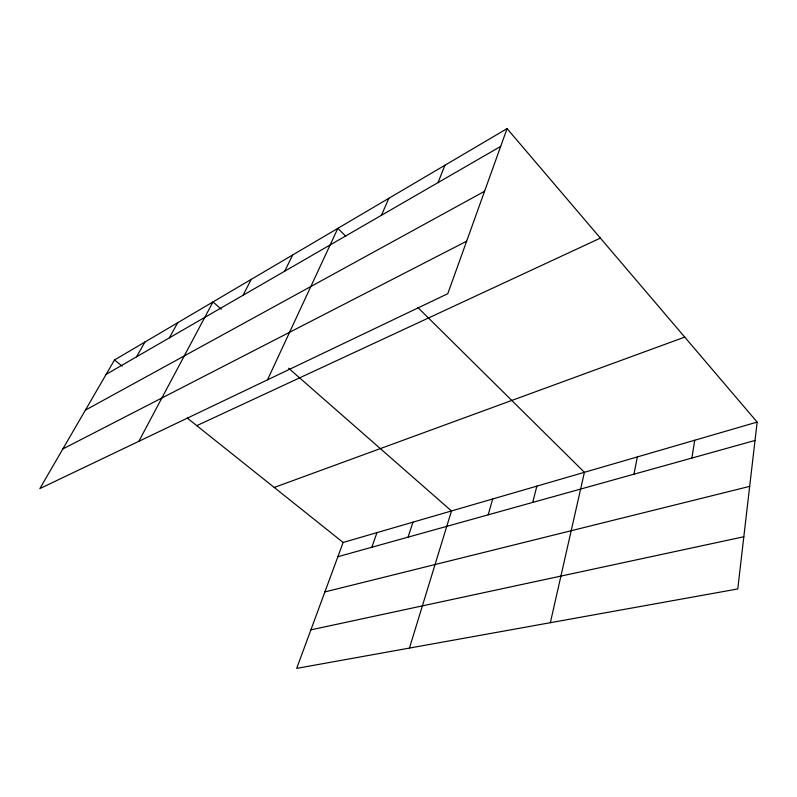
<?xml version="1.0" encoding="UTF-8"?>
<svg xmlns="http://www.w3.org/2000/svg" width="797" height="797" viewBox="0 0 797 797"><rect width="100%" height="100%" fill="white"/><g stroke="black" fill="none" stroke-linecap="round" stroke-linejoin="round"><path stroke-width="1.2" d="M757.15 422.091L737.763 588.943L296.683 668.384L343.138 542.458L757.15 422.091L507.081 128.616L114.489 359.975L39.85 488.611L447.784 293.695L507.081 128.616M691.906 458.046L694.705 440.243M633.984 474.195L637.321 456.93M550.358 622.696L584.42 472.312L417.897 307.552M532.715 502.419L536.869 486.14M488.202 514.822L492.676 498.982M409.439 648.081L451.481 510.967L288.604 368.214M408.054 537.158L412.985 522.155M371.84 547.25L376.951 532.635M438.001 182.633L444.955 165.228M381.434 215.32L388.816 198.314M267.493 379.83L337.848 228.35L345.759 236.181M284.718 271.199L292.668 254.97M243.075 295.259L251.185 279.418M138.837 441.309L212.978 301.933L221.307 309.236M169.353 337.858L177.661 322.745M136.566 356.797L144.915 342.043M106.121 374.391L500.695 146.399M85.369 410.146L484.576 191.28M62.873 448.93L466.634 241.202M196.779 425.658L600.38 238.114M274.218 487.465L684.733 337.101M337.878 556.714L755.018 440.462M324.887 591.922L749.678 486.379M310.9 629.849L743.83 536.76M114.489 359.975L122.14 366.082M187.205 418.017L343.138 542.458"/></g></svg>
